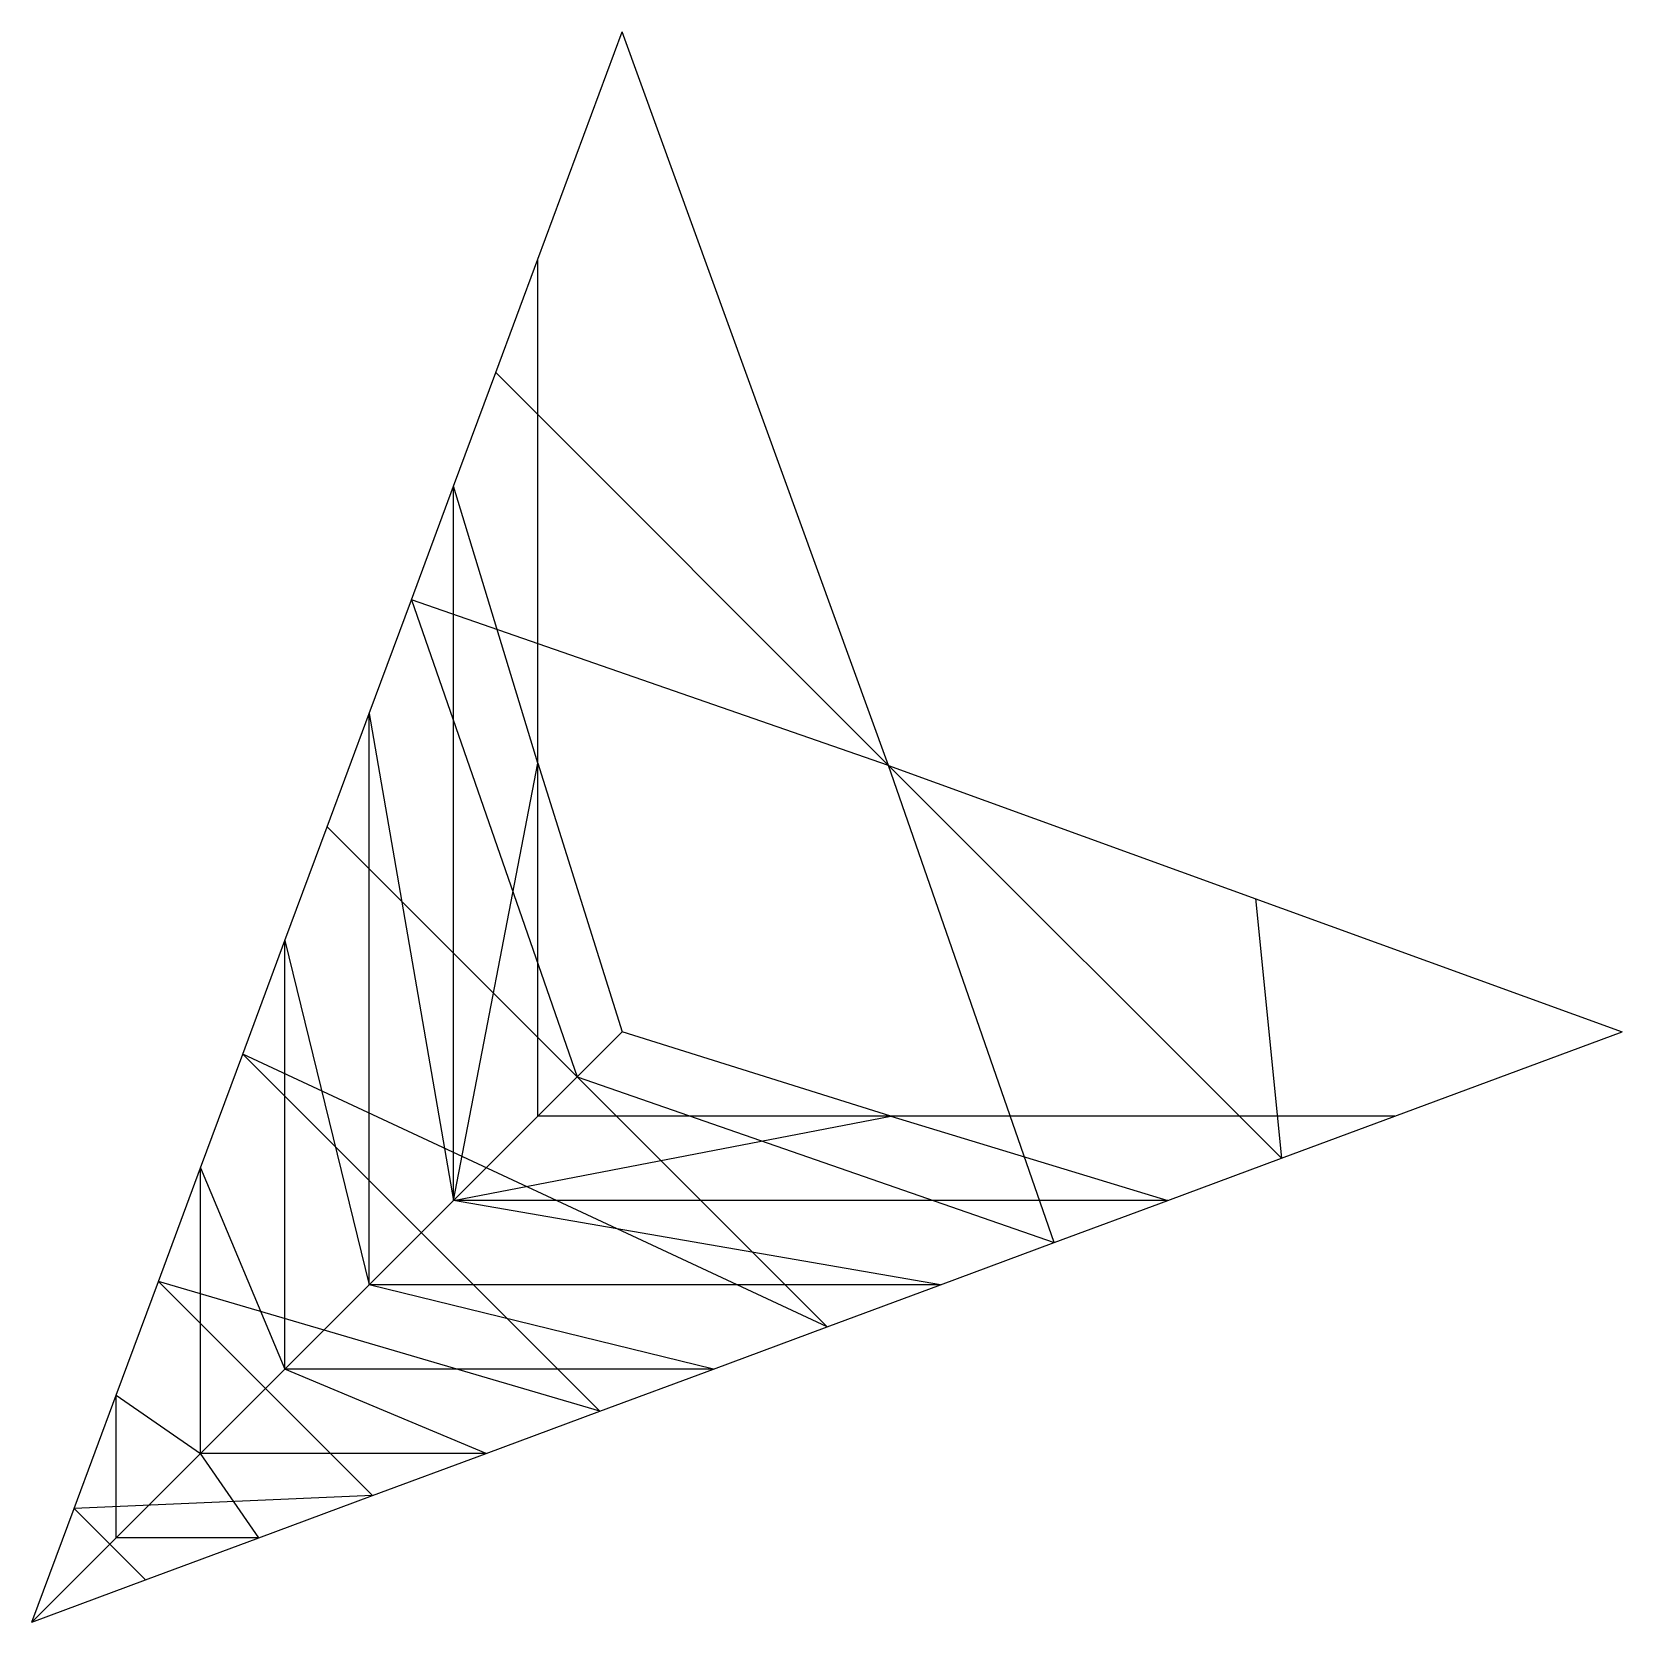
# Model space of a CAD drawing. Header units: metres. Extents: x 2274.34 to 2277.05, y 1391.89 to 1394.59.
import ezdxf

# ---------------------------------------------------------------- set-up
doc = ezdxf.new("R2010")
doc.units = ezdxf.units.M
doc.layers.add('Pés - Diagonais Verticais', color=94, linetype='Continuous')
doc.layers.add('Pés - Montantes', color=110, linetype='Continuous')

msp = doc.modelspace()

# ---------------------------------------------------------------- linework, layer by layer
at = {"layer": 'Pés - Diagonais Verticais'}
for p, q in [((2275.7987, 1393.3433, 7.0714), (2275.3459, 1394.5905, 9)), ((2275.1308, 1394.0111, 7.0714), (2275.7987, 1393.3433, 7.0714)), ((2275.2025, 1393.3471, 7.7143), (2275.0591, 1393.818, 6.4286)), ((2275.7987, 1393.3433, 7.0714), (2274.9874, 1393.6248, 5.7857)), ((2274.9874, 1393.6248, 5.7857), (2275.269, 1392.8136, 4.5)), ((2274.9157, 1393.4317, 5.1429), (2275.0591, 1392.6037, 6.4286)), ((2275.0591, 1392.6037, 6.4286), (2275.2025, 1393.3471, 7.7143)), ((2275.2025, 1393.3471, 7.7143), (2275.3459, 1392.8905, 9)), ((2275.7987, 1393.3433, 7.0714), (2277.0459, 1392.8905, 9)), ((2276.0803, 1392.532, 5.7857), (2275.7987, 1393.3433, 7.0714)), ((2275.7987, 1393.3433, 7.0714), (2276.4665, 1392.6754, 7.0714)), ((2274.844, 1393.2386, 4.5), (2275.269, 1392.8136, 4.5)), ((2276.4223, 1393.1169, 8.0357), (2276.4665, 1392.6754, 7.0714)), ((2274.7723, 1393.0455, 3.8571), (2274.9157, 1392.4603, 5.1429)), ((2275.8025, 1392.7471, 7.7143), (2275.3459, 1392.8905, 9)), ((2275.3077, 1392.2452, 3.2143), (2274.7006, 1392.8523, 3.2143)), ((2275.694, 1392.3886, 4.5), (2274.7006, 1392.8523, 3.2143)), ((2275.269, 1392.8136, 4.5), (2276.0803, 1392.532, 5.7857)), ((2275.269, 1392.8136, 4.5), (2275.694, 1392.3886, 4.5)), ((2275.0591, 1392.6037, 6.4286), (2275.8025, 1392.7471, 7.7143)), ((2275.8025, 1392.7471, 7.7143), (2276.2734, 1392.6037, 6.4286)), ((2274.6289, 1392.6592, 2.5714), (2274.7723, 1392.3169, 3.8571)), ((2275.8871, 1392.4603, 5.1429), (2275.0591, 1392.6037, 6.4286)), ((2274.5572, 1392.4661, 1.9286), (2274.9215, 1392.1018, 1.9286)), ((2275.3077, 1392.2452, 3.2143), (2274.5572, 1392.4661, 1.9286)), ((2275.5009, 1392.3169, 3.8571), (2274.9157, 1392.4603, 5.1429)), ((2275.1146, 1392.1735, 2.5714), (2274.7723, 1392.3169, 3.8571)), ((2274.4855, 1392.2729, 1.2857), (2274.6289, 1392.1735, 2.5714)), ((2274.7283, 1392.0301, 1.2857), (2274.6289, 1392.1735, 2.5714)), ((2274.9215, 1392.1018, 1.9286), (2274.4138, 1392.0798, 0.6429)), ((2274.5352, 1391.9584, 0.6429), (2274.4138, 1392.0798, 0.6429))]:
    msp.add_line(p, q, dxfattribs=at)
at = {"layer": 'Pés - Diagonais Verticais', "extrusion": (-1, 3.32117e-15, -7.58979e-16)}
for p, q in [((2275.2025, 1393.3471, 7.7143), (2275.2025, 1394.2042, 7.7143)), ((2275.0591, 1392.6037, 6.4286), (2275.0591, 1393.818, 6.4286)), ((2274.9157, 1392.4603, 5.1429), (2274.9157, 1393.4317, 5.1429)), ((2275.2025, 1392.7471, 7.7143), (2275.2025, 1393.3471, 7.7143)), ((2274.7723, 1392.3169, 3.8571), (2274.7723, 1393.0455, 3.8571)), ((2274.6289, 1392.1735, 2.5714), (2274.6289, 1392.6592, 2.5714)), ((2274.4855, 1392.0301, 1.2857), (2274.4855, 1392.2729, 1.2857))]:
    msp.add_line(p, q, dxfattribs=at)
at = {"layer": 'Pés - Diagonais Verticais', "extrusion": (-3.09913e-15, -1, -2.22045e-16)}
for p, q in [((2275.8025, 1392.7471, 7.7143), (2275.2025, 1392.7471, 7.7143)), ((2276.6596, 1392.7471, 7.7143), (2275.8025, 1392.7471, 7.7143)), ((2276.2734, 1392.6037, 6.4286), (2275.0591, 1392.6037, 6.4286)), ((2275.8871, 1392.4603, 5.1429), (2274.9157, 1392.4603, 5.1429)), ((2275.5009, 1392.3169, 3.8571), (2274.7723, 1392.3169, 3.8571)), ((2275.1146, 1392.1735, 2.5714), (2274.6289, 1392.1735, 2.5714)), ((2274.7283, 1392.0301, 1.2857), (2274.4855, 1392.0301, 1.2857))]:
    msp.add_line(p, q, dxfattribs=at)
at = {"layer": 'Pés - Montantes'}
for p, q in [((2275.2025, 1394.2042, 7.7143), (2275.3459, 1394.5905, 9)), ((2275.1308, 1394.0111, 7.0714), (2275.2025, 1394.2042, 7.7143)), ((2275.0591, 1393.818, 6.4286), (2275.1308, 1394.0111, 7.0714)), ((2274.9874, 1393.6248, 5.7857), (2275.0591, 1393.818, 6.4286)), ((2274.9157, 1393.4317, 5.1429), (2274.9874, 1393.6248, 5.7857)), ((2274.844, 1393.2386, 4.5), (2274.9157, 1393.4317, 5.1429)), ((2274.7723, 1393.0455, 3.8571), (2274.844, 1393.2386, 4.5)), ((2274.7006, 1392.8523, 3.2143), (2274.7723, 1393.0455, 3.8571)), ((2275.3459, 1392.8905, 9), (2275.2025, 1392.7471, 7.7143)), ((2276.6596, 1392.7471, 7.7143), (2277.0459, 1392.8905, 9)), ((2274.6289, 1392.6592, 2.5714), (2274.7006, 1392.8523, 3.2143)), ((2275.2025, 1392.7471, 7.7143), (2275.0591, 1392.6037, 6.4286)), ((2276.4665, 1392.6754, 7.0714), (2276.6596, 1392.7471, 7.7143)), ((2276.2734, 1392.6037, 6.4286), (2276.4665, 1392.6754, 7.0714)), ((2274.5572, 1392.4661, 1.9286), (2274.6289, 1392.6592, 2.5714)), ((2275.0591, 1392.6037, 6.4286), (2274.9157, 1392.4603, 5.1429)), ((2276.0803, 1392.532, 5.7857), (2276.2734, 1392.6037, 6.4286)), ((2275.8871, 1392.4603, 5.1429), (2276.0803, 1392.532, 5.7857)), ((2274.4855, 1392.2729, 1.2857), (2274.5572, 1392.4661, 1.9286)), ((2274.9157, 1392.4603, 5.1429), (2274.7723, 1392.3169, 3.8571)), ((2275.694, 1392.3886, 4.5), (2275.8871, 1392.4603, 5.1429)), ((2275.5009, 1392.3169, 3.8571), (2275.694, 1392.3886, 4.5)), ((2274.7723, 1392.3169, 3.8571), (2274.6289, 1392.1735, 2.5714)), ((2275.3077, 1392.2452, 3.2143), (2275.5009, 1392.3169, 3.8571)), ((2274.4138, 1392.0798, 0.6429), (2274.4855, 1392.2729, 1.2857)), ((2275.1146, 1392.1735, 2.5714), (2275.3077, 1392.2452, 3.2143)), ((2274.6289, 1392.1735, 2.5714), (2274.4855, 1392.0301, 1.2857)), ((2274.9215, 1392.1018, 1.9286), (2275.1146, 1392.1735, 2.5714)), ((2274.3421, 1391.8867), (2274.4138, 1392.0798, 0.6429)), ((2274.7283, 1392.0301, 1.2857), (2274.9215, 1392.1018, 1.9286)), ((2274.4855, 1392.0301, 1.2857), (2274.3421, 1391.8867)), ((2274.5352, 1391.9584, 0.6429), (2274.7283, 1392.0301, 1.2857)), ((2274.3421, 1391.8867), (2274.5352, 1391.9584, 0.6429))]:
    msp.add_line(p, q, dxfattribs=at)

doc.saveas('drawing.dxf')
